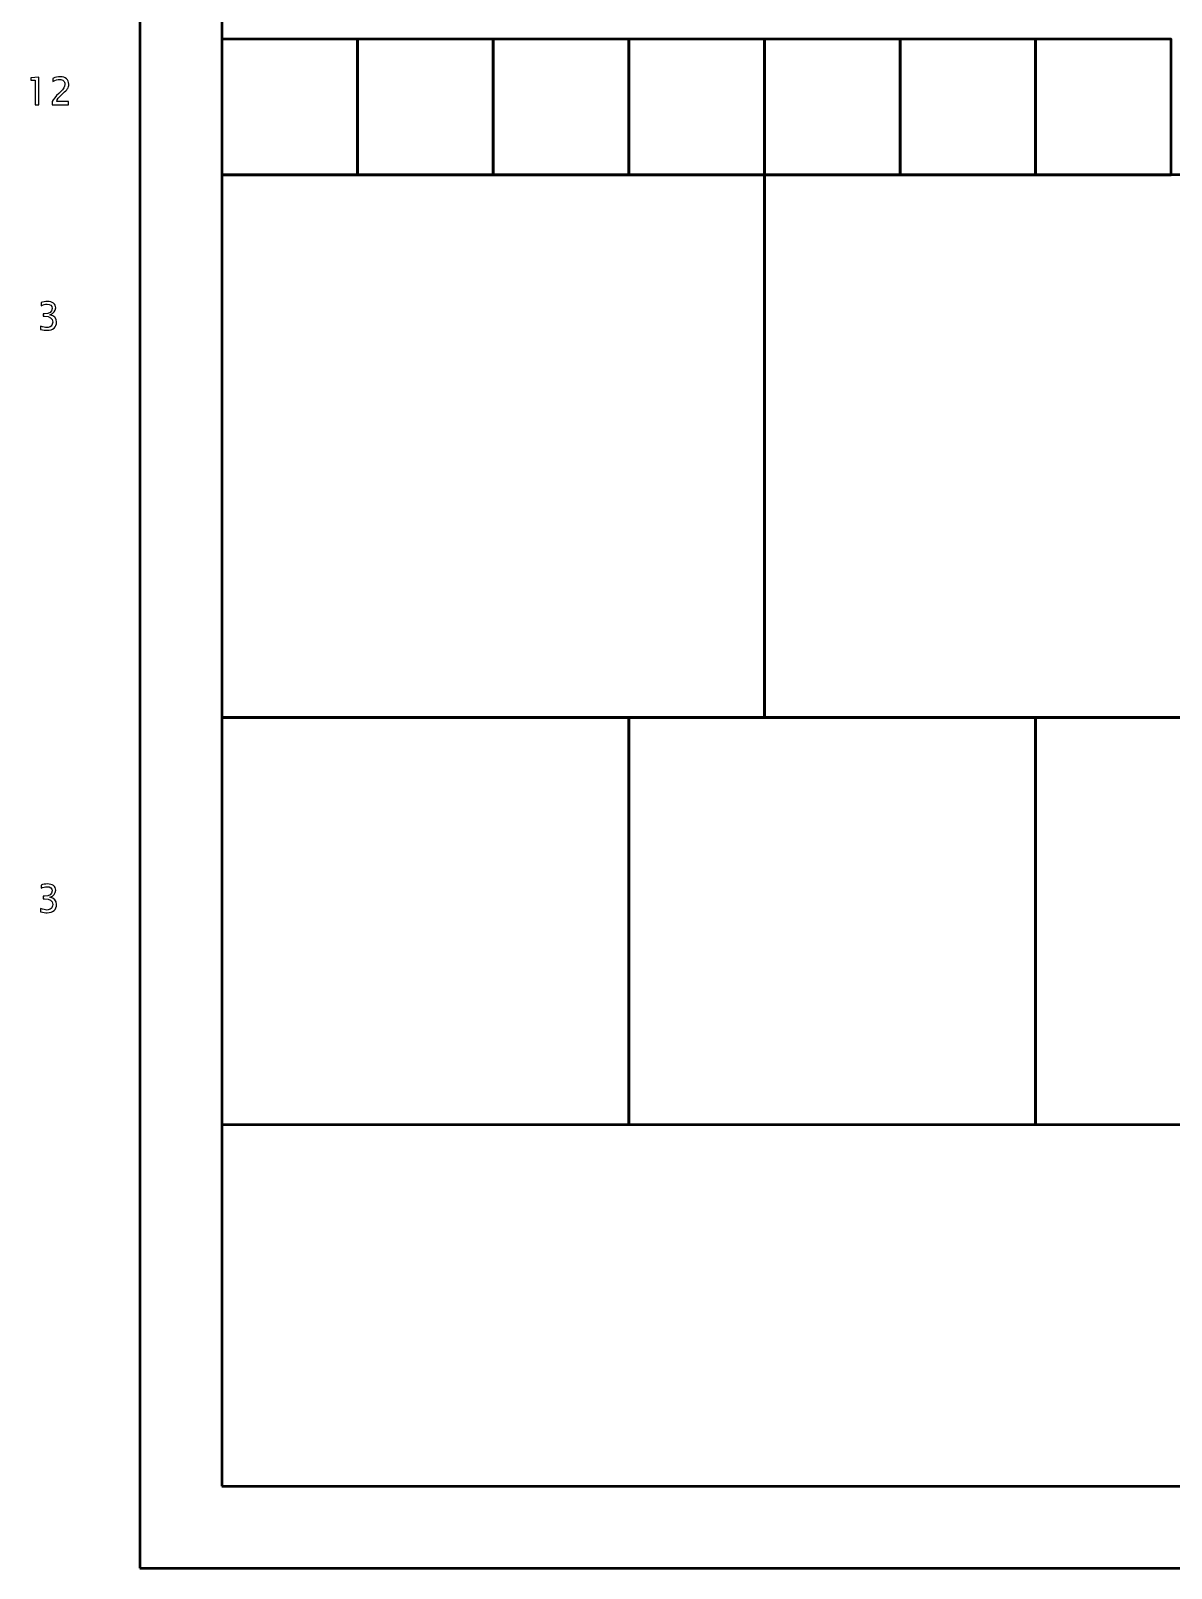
# Model space of a CAD drawing. Header units: centimetres. Extents: x -206 to 200, y -220 to 221.
# Drawn here: x -178.7 to -140.5, y 25 to 76.5 of the extents above; entities that cross this region are included whole.
import ezdxf

# ---------------------------------------------------------------- set-up
doc = ezdxf.new("R2010")
doc.units = ezdxf.units.CM
doc.header["$MEASUREMENT"] = 0
doc.layers.add('Layer 1', color=7, linetype='Continuous')

msp = doc.modelspace()

# ---------------------------------------------------------------- linework, layer by layer
at = {"layer": 'Layer 1', "color": 4, "lineweight": 53}
for points in [[(-175, 25), (-115, 25), (-115, 85), (-175, 85), (-175, 25)], [(-172.25, 27.75), (-117.75, 27.75), (-117.75, 82.25), (-172.25, 82.25), (-172.25, 27.75)]]:
    msp.add_lwpolyline(points, close=True, dxfattribs=at)
at = {"layer": 'Layer 1', "lineweight": 53}
for points in [[(-172.2504, 71.65274), (-167.70874, 71.65274), (-167.70874, 76.1944), (-172.2504, 76.1944), (-172.2504, 71.65274)], [(-167.7087, 71.65274), (-163.16704, 71.65274), (-163.16704, 76.1944), (-167.7087, 76.1944), (-167.7087, 71.65274)], [(-163.167, 71.65274), (-158.62534, 71.65274), (-158.62534, 76.1944), (-163.167, 76.1944), (-163.167, 71.65274)], [(-158.6253, 71.65274), (-154.08364, 71.65274), (-154.08364, 76.1944), (-158.6253, 76.1944), (-158.6253, 71.65274)], [(-154.0836, 71.65274), (-149.54194, 71.65274), (-149.54194, 76.1944), (-154.0836, 76.1944), (-154.0836, 71.65274)], [(-149.5419, 71.65274), (-145.00024, 71.65274), (-145.00024, 76.1944), (-149.5419, 76.1944), (-149.5419, 71.65274)], [(-145.0002, 71.65274), (-140.45854, 71.65274), (-140.45854, 76.1944), (-145.0002, 76.1944), (-145.0002, 71.65274)], [(-172.25103, 53.48577), (-154.08403, 53.48577), (-154.08403, 71.65273), (-172.25103, 71.65273), (-172.25103, 53.48577)], [(-154.08403, 53.48577), (-135.91703, 53.48577), (-135.91703, 71.65273), (-154.08403, 71.65273), (-154.08403, 53.48577)], [(-172.25103, 39.86076), (-158.62603, 39.86076), (-158.62603, 53.48576), (-172.25103, 53.48576), (-172.25103, 39.86076)], [(-158.62603, 39.86076), (-145.00103, 39.86076), (-145.00103, 53.48576), (-158.62603, 53.48576), (-158.62603, 39.86076)], [(-145.00103, 39.86076), (-131.37603, 39.86076), (-131.37603, 53.48576), (-145.00103, 53.48576), (-145.00103, 39.86076)]]:
    msp.add_lwpolyline(points, close=True, dxfattribs=at)
at = {"layer": 'Layer 1'}
for points, knots in [([(-178.50653, 73.9927), (-178.50653, 73.9927), (-178.50653, 74.81947), (-178.50653, 74.81947), (-178.50653, 74.81947), (-178.50653, 74.81947), (-178.65258, 74.81947), (-178.65258, 74.81947), (-178.65258, 74.81947), (-178.65258, 74.81947), (-178.65258, 74.89567), (-178.65258, 74.89567), (-178.65258, 74.89567), (-178.65258, 74.89567), (-178.38461, 74.91853), (-178.38461, 74.91853), (-178.38461, 74.91853), (-178.38461, 74.91853), (-178.38461, 73.9927), (-178.38461, 73.9927), (-178.38461, 73.9927), (-178.38461, 73.9927), (-178.50653, 73.9927), (-178.50653, 73.9927)], [0, 0, 0, 0, 0.14285714, 0.14285714, 0.14285714, 0.14285714, 0.28571429, 0.28571429, 0.28571429, 0.28571429, 0.42857143, 0.42857143, 0.42857143, 0.42857143, 0.57142857, 0.57142857, 0.57142857, 0.57142857, 0.71428571, 0.71428571, 0.71428571, 0.71428571, 1, 1, 1, 1]), ([(-177.9308, 73.9927), (-177.9308, 73.9927), (-177.9308, 74.09938), (-177.9308, 74.09938), (-177.9308, 74.09938), (-177.89524, 74.18257), (-177.82348, 74.27337), (-177.71532, 74.37137), (-177.71532, 74.37137), (-177.71532, 74.37137), (-177.64547, 74.43403), (-177.64547, 74.43403), (-177.64547, 74.43403), (-177.55551, 74.51573), (-177.51043, 74.59659), (-177.51043, 74.67702), (-177.51043, 74.67702), (-177.51043, 74.72845), (-177.52588, 74.76867), (-177.55657, 74.79809), (-177.55657, 74.79809), (-177.58726, 74.82751), (-177.62981, 74.84233), (-177.68378, 74.84233), (-177.68378, 74.84233), (-177.74686, 74.84233), (-177.82158, 74.8182), (-177.90794, 74.76994), (-177.90794, 74.76994), (-177.90794, 74.76994), (-177.90794, 74.87662), (-177.90794, 74.87662), (-177.90794, 74.87662), (-177.82645, 74.91472), (-177.74538, 74.93377), (-177.66452, 74.93377), (-177.66452, 74.93377), (-177.57859, 74.93377), (-177.50958, 74.9107), (-177.45751, 74.86434), (-177.45751, 74.86434), (-177.40565, 74.81799), (-177.37962, 74.75661), (-177.37962, 74.67998), (-177.37962, 74.67998), (-177.37962, 74.62495), (-177.39274, 74.57605), (-177.41899, 74.53351), (-177.41899, 74.53351), (-177.44545, 74.49075), (-177.49434, 74.43911), (-177.5661, 74.37815), (-177.5661, 74.37815), (-177.5661, 74.37815), (-177.6133, 74.33793), (-177.6133, 74.33793), (-177.6133, 74.33793), (-177.71151, 74.25474), (-177.76824, 74.17516), (-177.78348, 74.09938), (-177.78348, 74.09938), (-177.78348, 74.09938), (-177.38343, 74.09938), (-177.38343, 74.09938), (-177.38343, 74.09938), (-177.38343, 74.09938), (-177.38343, 73.9927), (-177.38343, 73.9927), (-177.38343, 73.9927), (-177.38343, 73.9927), (-177.9308, 73.9927), (-177.9308, 73.9927)], [0, 0, 0, 0, 0.05263158, 0.05263158, 0.05263158, 0.05263158, 0.10526316, 0.10526316, 0.10526316, 0.10526316, 0.15789474, 0.15789474, 0.15789474, 0.15789474, 0.21052632, 0.21052632, 0.21052632, 0.21052632, 0.26315789, 0.26315789, 0.26315789, 0.26315789, 0.31578947, 0.31578947, 0.31578947, 0.31578947, 0.36842105, 0.36842105, 0.36842105, 0.36842105, 0.42105263, 0.42105263, 0.42105263, 0.42105263, 0.47368421, 0.47368421, 0.47368421, 0.47368421, 0.52631579, 0.52631579, 0.52631579, 0.52631579, 0.57894737, 0.57894737, 0.57894737, 0.57894737, 0.63157895, 0.63157895, 0.63157895, 0.63157895, 0.68421053, 0.68421053, 0.68421053, 0.68421053, 0.73684211, 0.73684211, 0.73684211, 0.73684211, 0.78947368, 0.78947368, 0.78947368, 0.78947368, 0.84210526, 0.84210526, 0.84210526, 0.84210526, 0.89473684, 0.89473684, 0.89473684, 0.89473684, 1, 1, 1, 1]), ([(-178.32153, 66.47345), (-178.32153, 66.47345), (-178.32153, 66.58775), (-178.32153, 66.58775), (-178.32153, 66.58775), (-178.23432, 66.55304), (-178.16595, 66.53568), (-178.11579, 66.53568), (-178.11579, 66.53568), (-178.05673, 66.53568), (-178.00911, 66.55261), (-177.97249, 66.58669), (-177.97249, 66.58669), (-177.93587, 66.62077), (-177.91767, 66.66522), (-177.91767, 66.71983), (-177.91767, 66.71983), (-177.91767, 66.84937), (-178.00784, 66.91414), (-178.18818, 66.91414), (-178.18818, 66.91414), (-178.18818, 66.91414), (-178.23644, 66.91414), (-178.23644, 66.91414), (-178.23644, 66.91414), (-178.23644, 66.91414), (-178.23644, 66.99606), (-178.23644, 66.99606), (-178.23644, 66.99606), (-178.23644, 66.99606), (-178.19368, 66.99669), (-178.19368, 66.99669), (-178.19368, 66.99669), (-178.02414, 66.99669), (-177.93926, 67.05638), (-177.93926, 67.17597), (-177.93926, 67.17597), (-177.93926, 67.26974), (-177.99556, 67.31673), (-178.10796, 67.31673), (-178.10796, 67.31673), (-178.16828, 67.31673), (-178.23517, 67.29937), (-178.30883, 67.26466), (-178.30883, 67.26466), (-178.30883, 67.26466), (-178.30883, 67.37134), (-178.30883, 67.37134), (-178.30883, 67.37134), (-178.23665, 67.39589), (-178.16701, 67.40817), (-178.10013, 67.40817), (-178.10013, 67.40817), (-178.00911, 67.40817), (-177.93905, 67.38997), (-177.89036, 67.35356), (-177.89036, 67.35356), (-177.84168, 67.31737), (-177.81734, 67.26466), (-177.81734, 67.19566), (-177.81734, 67.19566), (-177.81734, 67.08792), (-177.88105, 67.01108), (-178.00869, 66.96536), (-178.00869, 66.96536), (-177.86073, 66.93086), (-177.78686, 66.84979), (-177.78686, 66.72174), (-177.78686, 66.72174), (-177.78686, 66.63538), (-177.81543, 66.56743), (-177.87237, 66.51811), (-177.87237, 66.51811), (-177.92931, 66.46879), (-178.00763, 66.44424), (-178.10711, 66.44424), (-178.10711, 66.44424), (-178.16384, 66.44424), (-178.23517, 66.45398), (-178.32153, 66.47345)], [0, 0, 0, 0, 0.04761905, 0.04761905, 0.04761905, 0.04761905, 0.0952381, 0.0952381, 0.0952381, 0.0952381, 0.14285714, 0.14285714, 0.14285714, 0.14285714, 0.19047619, 0.19047619, 0.19047619, 0.19047619, 0.23809524, 0.23809524, 0.23809524, 0.23809524, 0.28571429, 0.28571429, 0.28571429, 0.28571429, 0.33333333, 0.33333333, 0.33333333, 0.33333333, 0.38095238, 0.38095238, 0.38095238, 0.38095238, 0.42857143, 0.42857143, 0.42857143, 0.42857143, 0.47619048, 0.47619048, 0.47619048, 0.47619048, 0.52380952, 0.52380952, 0.52380952, 0.52380952, 0.57142857, 0.57142857, 0.57142857, 0.57142857, 0.61904762, 0.61904762, 0.61904762, 0.61904762, 0.66666667, 0.66666667, 0.66666667, 0.66666667, 0.71428571, 0.71428571, 0.71428571, 0.71428571, 0.76190476, 0.76190476, 0.76190476, 0.76190476, 0.80952381, 0.80952381, 0.80952381, 0.80952381, 0.85714286, 0.85714286, 0.85714286, 0.85714286, 0.9047619, 0.9047619, 0.9047619, 0.9047619, 1, 1, 1, 1]), ([(-178.32153, 46.97345), (-178.32153, 46.97345), (-178.32153, 47.08775), (-178.32153, 47.08775), (-178.32153, 47.08775), (-178.23432, 47.05304), (-178.16595, 47.03568), (-178.11579, 47.03568), (-178.11579, 47.03568), (-178.05673, 47.03568), (-178.00911, 47.05261), (-177.97249, 47.08669), (-177.97249, 47.08669), (-177.93587, 47.12077), (-177.91767, 47.16522), (-177.91767, 47.21983), (-177.91767, 47.21983), (-177.91767, 47.34937), (-178.00784, 47.41414), (-178.18818, 47.41414), (-178.18818, 47.41414), (-178.18818, 47.41414), (-178.23644, 47.41414), (-178.23644, 47.41414), (-178.23644, 47.41414), (-178.23644, 47.41414), (-178.23644, 47.49606), (-178.23644, 47.49606), (-178.23644, 47.49606), (-178.23644, 47.49606), (-178.19368, 47.49669), (-178.19368, 47.49669), (-178.19368, 47.49669), (-178.02414, 47.49669), (-177.93926, 47.55638), (-177.93926, 47.67597), (-177.93926, 47.67597), (-177.93926, 47.76974), (-177.99556, 47.81673), (-178.10796, 47.81673), (-178.10796, 47.81673), (-178.16828, 47.81673), (-178.23517, 47.79937), (-178.30883, 47.76466), (-178.30883, 47.76466), (-178.30883, 47.76466), (-178.30883, 47.87134), (-178.30883, 47.87134), (-178.30883, 47.87134), (-178.23665, 47.89589), (-178.16701, 47.90817), (-178.10013, 47.90817), (-178.10013, 47.90817), (-178.00911, 47.90817), (-177.93905, 47.88997), (-177.89036, 47.85356), (-177.89036, 47.85356), (-177.84168, 47.81737), (-177.81734, 47.76466), (-177.81734, 47.69566), (-177.81734, 47.69566), (-177.81734, 47.58792), (-177.88105, 47.51108), (-178.00869, 47.46536), (-178.00869, 47.46536), (-177.86073, 47.43086), (-177.78686, 47.34979), (-177.78686, 47.22174), (-177.78686, 47.22174), (-177.78686, 47.13538), (-177.81543, 47.06743), (-177.87237, 47.01811), (-177.87237, 47.01811), (-177.92931, 46.96879), (-178.00763, 46.94424), (-178.10711, 46.94424), (-178.10711, 46.94424), (-178.16384, 46.94424), (-178.23517, 46.95398), (-178.32153, 46.97345)], [0, 0, 0, 0, 0.04761905, 0.04761905, 0.04761905, 0.04761905, 0.0952381, 0.0952381, 0.0952381, 0.0952381, 0.14285714, 0.14285714, 0.14285714, 0.14285714, 0.19047619, 0.19047619, 0.19047619, 0.19047619, 0.23809524, 0.23809524, 0.23809524, 0.23809524, 0.28571429, 0.28571429, 0.28571429, 0.28571429, 0.33333333, 0.33333333, 0.33333333, 0.33333333, 0.38095238, 0.38095238, 0.38095238, 0.38095238, 0.42857143, 0.42857143, 0.42857143, 0.42857143, 0.47619048, 0.47619048, 0.47619048, 0.47619048, 0.52380952, 0.52380952, 0.52380952, 0.52380952, 0.57142857, 0.57142857, 0.57142857, 0.57142857, 0.61904762, 0.61904762, 0.61904762, 0.61904762, 0.66666667, 0.66666667, 0.66666667, 0.66666667, 0.71428571, 0.71428571, 0.71428571, 0.71428571, 0.76190476, 0.76190476, 0.76190476, 0.76190476, 0.80952381, 0.80952381, 0.80952381, 0.80952381, 0.85714286, 0.85714286, 0.85714286, 0.85714286, 0.9047619, 0.9047619, 0.9047619, 0.9047619, 1, 1, 1, 1])]:
    msp.add_open_spline(points, degree=3, knots=knots, dxfattribs=at)

doc.saveas('drawing.dxf')
